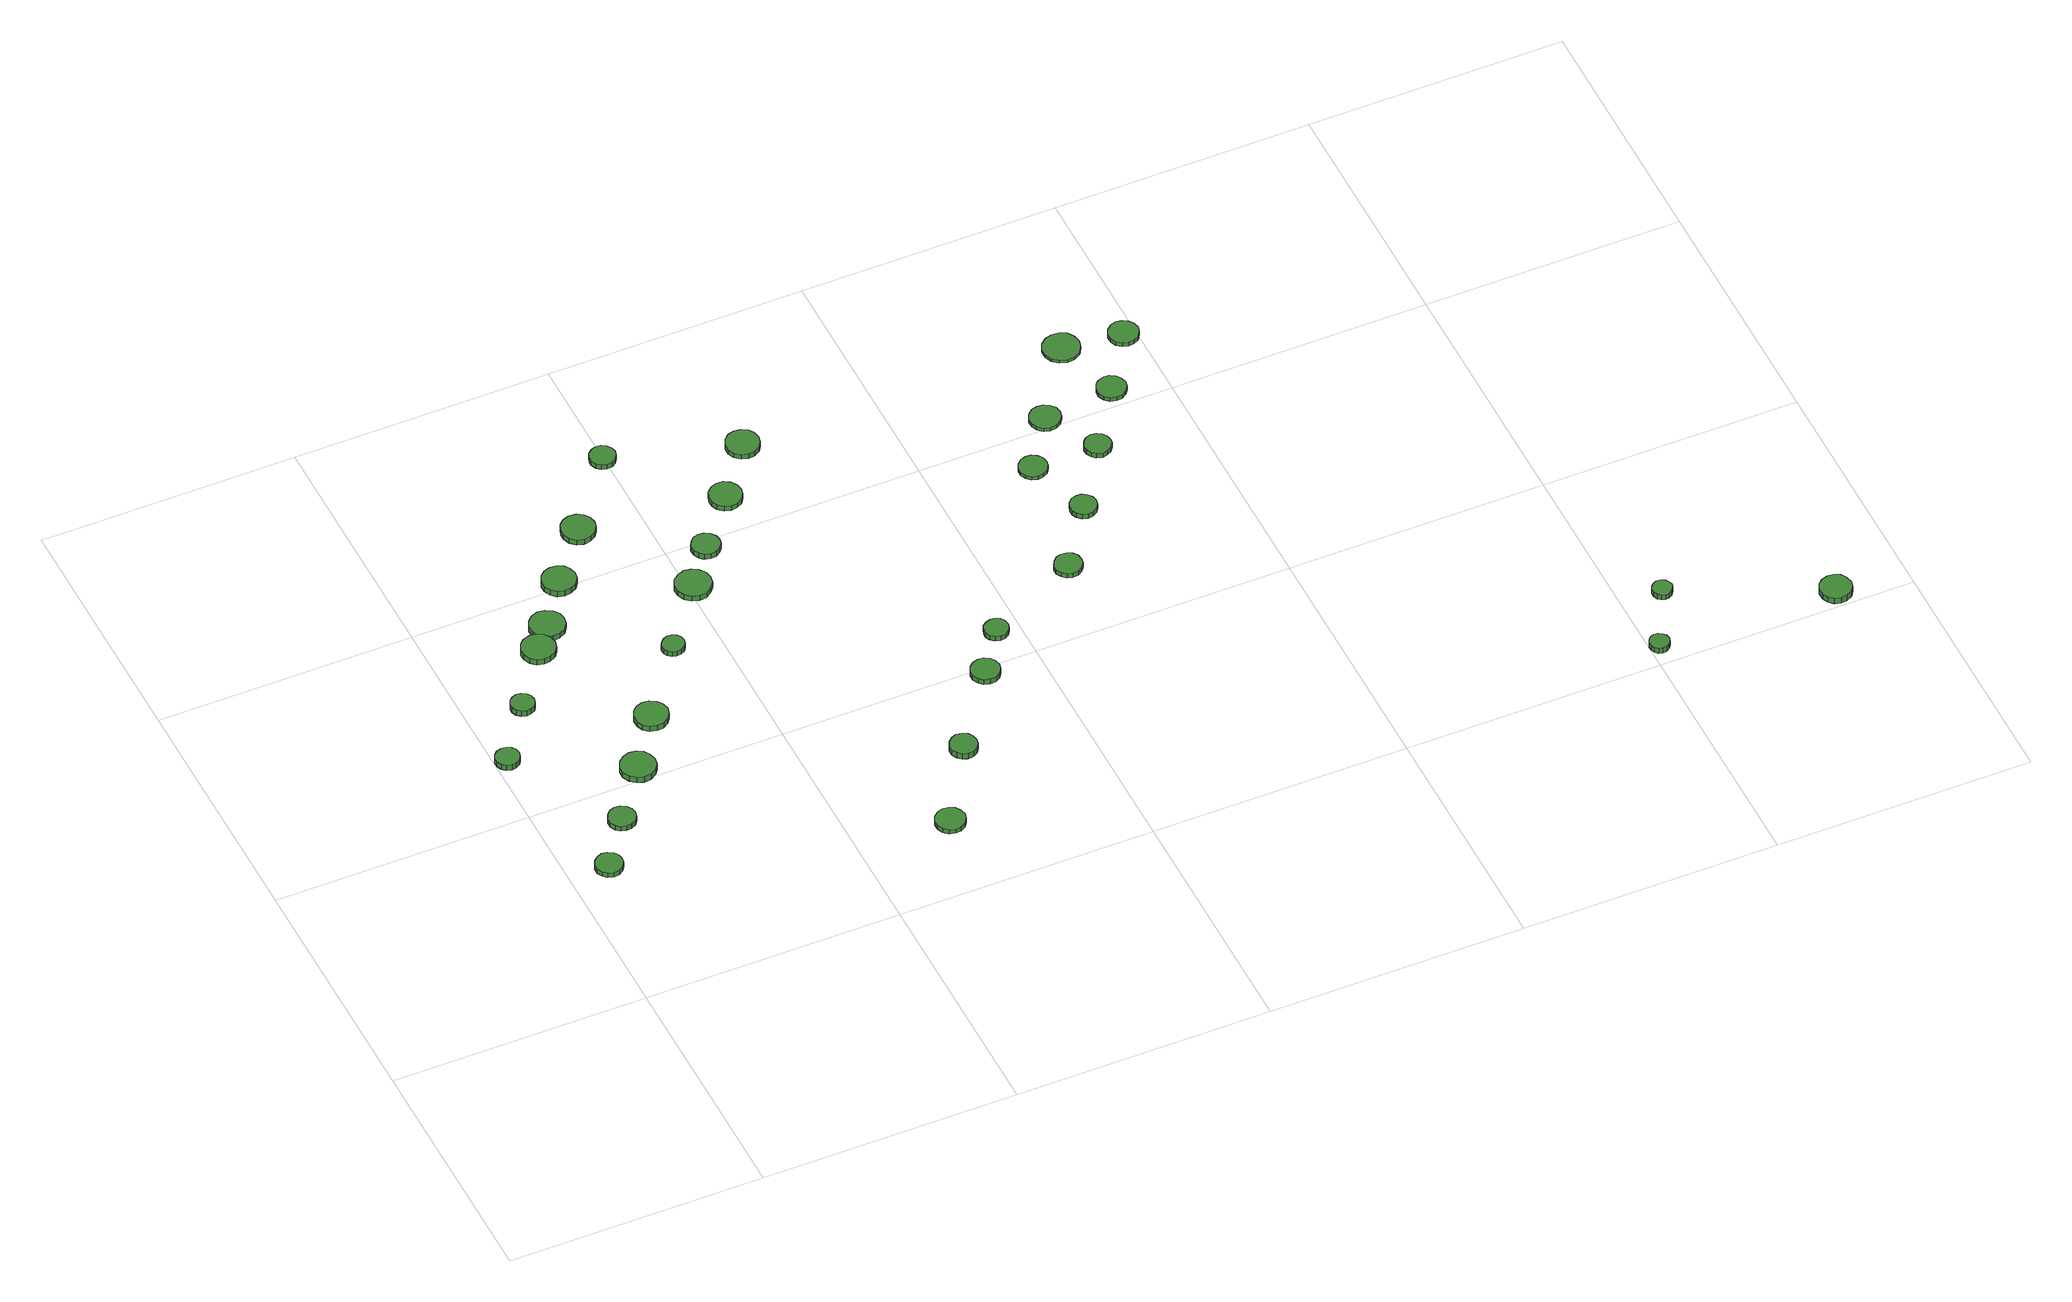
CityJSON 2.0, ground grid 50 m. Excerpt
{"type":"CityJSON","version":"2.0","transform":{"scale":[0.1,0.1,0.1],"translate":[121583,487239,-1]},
"CityObjects":{
"tree1":{"type":"SolitaryVegetationObject","attributes":{"function":"something"},"geometry":[{"type":"MultiSurface","lod":"1","boundaries":[[[0,1,2,3,4,5,6,7,8,9,10,11,12,13,14]],[[15,16,17,18,19,20,21,22,23,24,25,26,27,28,29]],[[0,29,28,1]],[[1,28,27,2]],[[2,27,26,3]],[[3,26,25,4]],[[4,25,24,5]],[[5,24,23,6]],[[6,23,22,7]],[[7,22,21,8]],[[8,21,20,9]],[[9,20,19,10]],[[10,19,18,11]],[[11,18,17,12]],[[12,17,16,13]],[[13,16,15,14]],[[14,15,29,0]]]}]},
"tree2":{"type":"SolitaryVegetationObject","attributes":{"function":"something"},"geometry":[{"type":"MultiSurface","lod":"1","boundaries":[[[30,31,32,33,34,35,36,37,38,39,40,41,42,43,44]],[[45,46,47,48,49,50,51,52,53,54,55,56,57,58,59]],[[30,59,58,31]],[[31,58,57,32]],[[32,57,56,33]],[[33,56,55,34]],[[34,55,54,35]],[[35,54,53,36]],[[36,53,52,37]],[[37,52,51,38]],[[38,51,50,39]],[[39,50,49,40]],[[40,49,48,41]],[[41,48,47,42]],[[42,47,46,43]],[[43,46,45,44]],[[44,45,59,30]]]}]},
"tree3":{"type":"SolitaryVegetationObject","attributes":{"function":"something"},"geometry":[{"type":"MultiSurface","lod":"1","boundaries":[[[60,61,62,63,64,65,66,67,68,69,70,71,72,73,74]],[[75,76,77,78,79,80,81,82,83,84,85,86,87,88,89]],[[60,89,88,61]],[[61,88,87,62]],[[62,87,86,63]],[[63,86,85,64]],[[64,85,84,65]],[[65,84,83,66]],[[66,83,82,67]],[[67,82,81,68]],[[68,81,80,69]],[[69,80,79,70]],[[70,79,78,71]],[[71,78,77,72]],[[72,77,76,73]],[[73,76,75,74]],[[74,75,89,60]]]}]},
"tree4":{"type":"SolitaryVegetationObject","attributes":{"function":"something"},"geometry":[{"type":"MultiSurface","lod":"1","boundaries":[[[90,91,92,93,94,95,96,97,98,99,100,101,102,103,104]],[[105,106,107,108,109,110,111,112,113,114,115,116,117,118,119]],[[90,119,118,91]],[[91,118,117,92]],[[92,117,116,93]],[[93,116,115,94]],[[94,115,114,95]],[[95,114,113,96]],[[96,113,112,97]],[[97,112,111,98]],[[98,111,110,99]],[[99,110,109,100]],[[100,109,108,101]],[[101,108,107,102]],[[102,107,106,103]],[[103,106,105,104]],[[104,105,119,90]]]}]},
"tree5":{"type":"SolitaryVegetationObject","attributes":{"function":"something"},"geometry":[{"type":"MultiSurface","lod":"1","boundaries":[[[120,121,122,123,124,125,126,127,128,129,130,131,132,133,134]],[[135,136,137,138,139,140,141,142,143,144,145,146,147,148,149]],[[120,149,148,121]],[[121,148,147,122]],[[122,147,146,123]],[[123,146,145,124]],[[124,145,144,125]],[[125,144,143,126]],[[126,143,142,127]],[[127,142,141,128]],[[128,141,140,129]],[[129,140,139,130]],[[130,139,138,131]],[[131,138,137,132]],[[132,137,136,133]],[[133,136,135,134]],[[134,135,149,120]]]}]},
"tree6":{"type":"SolitaryVegetationObject","attributes":{"function":"something"},"geometry":[{"type":"MultiSurface","lod":"1","boundaries":[[[150,151,152,153,154,155,156,157,158,159,160,161,162,163,164]],[[165,166,167,168,169,170,171,172,173,174,175,176,177,178,179]],[[150,179,178,151]],[[151,178,177,152]],[[152,177,176,153]],[[153,176,175,154]],[[154,175,174,155]],[[155,174,173,156]],[[156,173,172,157]],[[157,172,171,158]],[[158,171,170,159]],[[159,170,169,160]],[[160,169,168,161]],[[161,168,167,162]],[[162,167,166,163]],[[163,166,165,164]],[[164,165,179,150]]]}]},
"tree7":{"type":"SolitaryVegetationObject","attributes":{"function":"something"},"geometry":[{"type":"MultiSurface","lod":"1","boundaries":[[[180,181,182,183,184,185,186,187,188,189,190,191,192,193,194]],[[195,196,197,198,199,200,201,202,203,204,205,206,207,208,209]],[[180,209,208,181]],[[181,208,207,182]],[[182,207,206,183]],[[183,206,205,184]],[[184,205,204,185]],[[185,204,203,186]],[[186,203,202,187]],[[187,202,201,188]],[[188,201,200,189]],[[189,200,199,190]],[[190,199,198,191]],[[191,198,197,192]],[[192,197,196,193]],[[193,196,195,194]],[[194,195,209,180]]]}]},
"tree8":{"type":"SolitaryVegetationObject","attributes":{"function":"something"},"geometry":[{"type":"MultiSurface","lod":"1","boundaries":[[[210,211,212,213,214,215,216,217,218,219,220,221,222,223,224]],[[225,226,227,228,229,230,231,232,233,234,235,236,237,238,239]],[[210,239,238,211]],[[211,238,237,212]],[[212,237,236,213]],[[213,236,235,214]],[[214,235,234,215]],[[215,234,233,216]],[[216,233,232,217]],[[217,232,231,218]],[[218,231,230,219]],[[219,230,229,220]],[[220,229,228,221]],[[221,228,227,222]],[[222,227,226,223]],[[223,226,225,224]],[[224,225,239,210]]]}]},
"tree9":{"type":"SolitaryVegetationObject","attributes":{"function":"something"},"geometry":[{"type":"MultiSurface","lod":"1","boundaries":[[[240,241,242,243,244,245,246,247,248,249,250,251,252,253,254]],[[255,256,257,258,259,260,261,262,263,264,265,266,267,268,269]],[[240,269,268,241]],[[241,268,267,242]],[[242,267,266,243]],[[243,266,265,244]],[[244,265,264,245]],[[245,264,263,246]],[[246,263,262,247]],[[247,262,261,248]],[[248,261,260,249]],[[249,260,259,250]],[[250,259,258,251]],[[251,258,257,252]],[[252,257,256,253]],[[253,256,255,254]],[[254,255,269,240]]]}]},
"tree10":{"type":"SolitaryVegetationObject","attributes":{"function":"something"},"geometry":[{"type":"MultiSurface","lod":"1","boundaries":[[[270,271,272,273,274,275,276,277,278,279,280,281,282,283,284]],[[285,286,287,288,289,290,291,292,293,294,295,296,297,298,299]],[[270,299,298,271]],[[271,298,297,272]],[[272,297,296,273]],[[273,296,295,274]],[[274,295,294,275]],[[275,294,293,276]],[[276,293,292,277]],[[277,292,291,278]],[[278,291,290,279]],[[279,290,289,280]],[[280,289,288,281]],[[281,288,287,282]],[[282,287,286,283]],[[283,286,285,284]],[[284,285,299,270]]]}]},
"tree11":{"type":"SolitaryVegetationObject","attributes":{"function":"something"},"geometry":[{"type":"MultiSurface","lod":"1","boundaries":[[[300,301,302,303,304,305,306,307,308,309,310,311,312,313,314]],[[315,316,317,318,319,320,321,322,323,324,325,326,327,328,329]],[[300,329,328,301]],[[301,328,327,302]],[[302,327,326,303]],[[303,326,325,304]],[[304,325,324,305]],[[305,324,323,306]],[[306,323,322,307]],[[307,322,321,308]],[[308,321,320,309]],[[309,320,319,310]],[[310,319,318,311]],[[311,318,317,312]],[[312,317,316,313]],[[313,316,315,314]],[[314,315,329,300]]]}]},
"tree12":{"type":"SolitaryVegetationObject","attributes":{"function":"something"},"geometry":[{"type":"MultiSurface","lod":"1","boundaries":[[[330,331,332,333,334,335,336,337,338,339,340,341,342,343,344]],[[345,346,347,348,349,350,351,352,353,354,355,356,357,358,359]],[[330,359,358,331]],[[331,358,357,332]],[[332,357,356,333]],[[333,356,355,334]],[[334,355,354,335]],[[335,354,353,336]],[[336,353,352,337]],[[337,352,351,338]],[[338,351,350,339]],[[339,350,349,340]],[[340,349,348,341]],[[341,348,347,342]],[[342,347,346,343]],[[343,346,345,344]],[[344,345,359,330]]]}]},
"tree13":{"type":"SolitaryVegetationObject","attributes":{"function":"something"},"geometry":[{"type":"MultiSurface","lod":"1","boundaries":[[[360,361,362,363,364,365,366,367,368,369,370,371,372,373,374]],[[375,376,377,378,379,380,381,382,383,384,385,386,387,388,389]],[[360,389,388,361]],[[361,388,387,362]],[[362,387,386,363]],[[363,386,385,364]],[[364,385,384,365]],[[365,384,383,366]],[[366,383,382,367]],[[367,382,381,368]],[[368,381,380,369]],[[369,380,379,370]],[[370,379,378,371]],[[371,378,377,372]],[[372,377,376,373]],[[373,376,375,374]],[[374,375,389,360]]]}]},
"tree14":{"type":"SolitaryVegetationObject","attributes":{"function":"something"},"geometry":[{"type":"MultiSurface","lod":"1","boundaries":[[[390,391,392,393,394,395,396,397,398,399,400,401,402,403,404]],[[405,406,407,408,409,410,411,412,413,414,415,416,417,418,419]],[[390,419,418,391]],[[391,418,417,392]],[[392,417,416,393]],[[393,416,415,394]],[[394,415,414,395]],[[395,414,413,396]],[[396,413,412,397]],[[397,412,411,398]],[[398,411,410,399]],[[399,410,409,400]],[[400,409,408,401]],[[401,408,407,402]],[[402,407,406,403]],[[403,406,405,404]],[[404,405,419,390]]]}]},
"tree15":{"type":"SolitaryVegetationObject","attributes":{"function":"something"},"geometry":[{"type":"MultiSurface","lod":"1","boundaries":[[[420,421,422,423,424,425,426,427,428,429,430,431,432,433,434]],[[435,436,437,438,439,440,441,442,443,444,445,446,447,448,449]],[[420,449,448,421]],[[421,448,447,422]],[[422,447,446,423]],[[423,446,445,424]],[[424,445,444,425]],[[425,444,443,426]],[[426,443,442,427]],[[427,442,441,428]],[[428,441,440,429]],[[429,440,439,430]],[[430,439,438,431]],[[431,438,437,432]],[[432,437,436,433]],[[433,436,435,434]],[[434,435,449,420]]]}]},
"tree16":{"type":"SolitaryVegetationObject","attributes":{"function":"something"},"geometry":[{"type":"MultiSurface","lod":"1","boundaries":[[[450,451,452,453,454,455,456,457,458,459,460,461,462,463,464]],[[465,466,467,468,469,470,471,472,473,474,475,476,477,478,479]],[[450,479,478,451]],[[451,478,477,452]],[[452,477,476,453]],[[453,476,475,454]],[[454,475,474,455]],[[455,474,473,456]],[[456,473,472,457]],[[457,472,471,458]],[[458,471,470,459]],[[459,470,469,460]],[[460,469,468,461]],[[461,468,467,462]],[[462,467,466,463]],[[463,466,465,464]],[[464,465,479,450]]]}]},
"tree17":{"type":"SolitaryVegetationObject","attributes":{"function":"something"},"geometry":[{"type":"MultiSurface","lod":"1","boundaries":[[[480,481,482,483,484,485,486,487,488,489,490,491,492,493,494]],[[495,496,497,498,499,500,501,502,503,504,505,506,507,508,509]],[[480,509,508,481]],[[481,508,507,482]],[[482,507,506,483]],[[483,506,505,484]],[[484,505,504,485]],[[485,504,503,486]],[[486,503,502,487]],[[487,502,501,488]],[[488,501,500,489]],[[489,500,499,490]],[[490,499,498,491]],[[491,498,497,492]],[[492,497,496,493]],[[493,496,495,494]],[[494,495,509,480]]]}]},
"tree18":{"type":"SolitaryVegetationObject","attributes":{"function":"something"},"geometry":[{"type":"MultiSurface","lod":"1","boundaries":[[[510,511,512,513,514,515,516,517,518,519,520,521,522,523,524]],[[525,526,527,528,529,530,531,532,533,534,535,536,537,538,539]],[[510,539,538,511]],[[511,538,537,512]],[[512,537,536,513]],[[513,536,535,514]],[[514,535,534,515]],[[515,534,533,516]],[[516,533,532,517]],[[517,532,531,518]],[[518,531,530,519]],[[519,530,529,520]],[[520,529,528,521]],[[521,528,527,522]],[[522,527,526,523]],[[523,526,525,524]],[[524,525,539,510]]]}]},
"tree19":{"type":"SolitaryVegetationObject","attributes":{"function":"something"},"geometry":[{"type":"MultiSurface","lod":"1","boundaries":[[[540,541,542,543,544,545,546,547,548,549,550,551,552,553,554]],[[555,556,557,558,559,560,561,562,563,564,565,566,567,568,569]],[[540,569,568,541]],[[541,568,567,542]],[[542,567,566,543]],[[543,566,565,544]],[[544,565,564,545]],[[545,564,563,546]],[[546,563,562,547]],[[547,562,561,548]],[[548,561,560,549]],[[549,560,559,550]],[[550,559,558,551]],[[551,558,557,552]],[[552,557,556,553]],[[553,556,555,554]],[[554,555,569,540]]]}]},
"tree20":{"type":"SolitaryVegetationObject","attributes":{"function":"something"},"geometry":[{"type":"MultiSurface","lod":"1","boundaries":[[[570,571,572,573,574,575,576,577,578,579,580,581,582,583,584]],[[585,586,587,588,589,590,591,592,593,594,595,596,597,598,599]],[[570,599,598,571]],[[571,598,597,572]],[[572,597,596,573]],[[573,596,595,574]],[[574,595,594,575]],[[575,594,593,576]],[[576,593,592,577]],[[577,592,591,578]],[[578,591,590,579]],[[579,590,589,580]],[[580,589,588,581]],[[581,588,587,582]],[[582,587,586,583]],[[583,586,585,584]],[[584,585,599,570]]]}]},
"tree21":{"type":"SolitaryVegetationObject","attributes":{"function":"something"},"geometry":[{"type":"MultiSurface","lod":"1","boundaries":[[[600,601,602,603,604,605,606,607,608,609,610,611,612,613,614]],[[615,616,617,618,619,620,621,622,623,624,625,626,627,628,629]],[[600,629,628,601]],[[601,628,627,602]],[[602,627,626,603]],[[603,626,625,604]],[[604,625,624,605]],[[605,624,623,606]],[[606,623,622,607]],[[607,622,621,608]],[[608,621,620,609]],[[609,620,619,610]],[[610,619,618,611]],[[611,618,617,612]],[[612,617,616,613]],[[613,616,615,614]],[[614,615,629,600]]]}]},
"tree22":{"type":"SolitaryVegetationObject","attributes":{"function":"something"},"geometry":[{"type":"MultiSurface","lod":"1","boundaries":[[[630,631,632,633,634,635,636,637,638,639,640,641,642,643,644]],[[645,646,647,648,649,650,651,652,653,654,655,656,657,658,659]],[[630,659,658,631]],[[631,658,657,632]],[[632,657,656,633]],[[633,656,655,634]],[[634,655,654,635]],[[635,654,653,636]],[[636,653,652,637]],[[637,652,651,638]],[[638,651,650,639]],[[639,650,649,640]],[[640,649,648,641]],[[641,648,647,642]],[[642,647,646,643]],[[643,646,645,644]],[[644,645,659,630]]]}]},
"tree23":{"type":"SolitaryVegetationObject","attributes":{"function":"something"},"geometry":[{"type":"MultiSurface","lod":"1","boundaries":[[[660,661,662,663,664,665,666,667,668,669,670,671,672,673,674]],[[675,676,677,678,679,680,681,682,683,684,685,686,687,688,689]],[[660,689,688,661]],[[661,688,687,662]],[[662,687,686,663]],[[663,686,685,664]],[[664,685,684,665]],[[665,684,683,666]],[[666,683,682,667]],[[667,682,681,668]],[[668,681,680,669]],[[669,680,679,670]],[[670,679,678,671]],[[671,678,677,672]],[[672,677,676,673]],[[673,676,675,674]],[[674,675,689,660]]]}]},
"tree24":{"type":"SolitaryVegetationObject","attributes":{"function":"something"},"geometry":[{"type":"MultiSurface","lod":"1","boundaries":[[[690,691,692,693,694,695,696,697,698,699,700,701,702,703,704]],[[705,706,707,708,709,710,711,712,713,714,715,716,717,718,719]],[[690,719,718,691]],[[691,718,717,692]],[[692,717,716,693]],[[693,716,715,694]],[[694,715,714,695]],[[695,714,713,696]],[[696,713,712,697]],[[697,712,711,698]],[[698,711,710,699]],[[699,710,709,700]],[[700,709,708,701]],[[701,708,707,702]],[[702,707,706,703]],[[703,706,705,704]],[[704,705,719,690]]]}]},
"tree25":{"type":"SolitaryVegetationObject","attributes":{"function":"something"},"geometry":[{"type":"MultiSurface","lod":"1","boundaries":[[[720,721,722,723,724,725,726,727,728,729,730,731,732,733,734]],[[735,736,737,738,739,740,741,742,743,744,745,746,747,748,749]],[[720,749,748,721]],[[721,748,747,722]],[[722,747,746,723]],[[723,746,745,724]],[[724,745,744,725]],[[725,744,743,726]],[[726,743,742,727]],[[727,742,741,728]],[[728,741,740,729]],[[729,740,739,730]],[[730,739,738,731]],[[731,738,737,732]],[[732,737,736,733]],[[733,736,735,734]],[[734,735,749,720]]]}]},
"tree26":{"type":"SolitaryVegetationObject","attributes":{"function":"something"},"geometry":[{"type":"MultiSurface","lod":"1","boundaries":[[[750,751,752,753,754,755,756,757,758,759,760,761,762,763,764]],[[765,766,767,768,769,770,771,772,773,774,775,776,777,778,779]],[[750,779,778,751]],[[751,778,777,752]],[[752,777,776,753]],[[753,776,775,754]],[[754,775,774,755]],[[755,774,773,756]],[[756,773,772,757]],[[757,772,771,758]],[[758,771,770,759]],[[759,770,769,760]],[[760,769,768,761]],[[761,768,767,762]],[[762,767,766,763]],[[763,766,765,764]],[[764,765,779,750]]]}]},
"tree27":{"type":"SolitaryVegetationObject","attributes":{"function":"something"},"geometry":[{"type":"MultiSurface","lod":"1","boundaries":[[[780,781,782,783,784,785,786,787,788,789,790,791,792,793,794]],[[795,796,797,798,799,800,801,802,803,804,805,806,807,808,809]],[[780,809,808,781]],[[781,808,807,782]],[[782,807,806,783]],[[783,806,805,784]],[[784,805,804,785]],[[785,804,803,786]],[[786,803,802,787]],[[787,802,801,788]],[[788,801,800,789]],[[789,800,799,790]],[[790,799,798,791]],[[791,798,797,792]],[[792,797,796,793]],[[793,796,795,794]],[[794,795,809,780]]]}]},
"tree28":{"type":"SolitaryVegetationObject","attributes":{"function":"something"},"geometry":[{"type":"MultiSurface","lod":"1","boundaries":[[[810,811,812,813,814,815,816,817,818,819,820,821,822,823,824]],[[825,826,827,828,829,830,831,832,833,834,835,836,837,838,839]],[[810,839,838,811]],[[811,838,837,812]],[[812,837,836,813]],[[813,836,835,814]],[[814,835,834,815]],[[815,834,833,816]],[[816,833,832,817]],[[817,832,831,818]],[[818,831,830,819]],[[819,830,829,820]],[[820,829,828,821]],[[821,828,827,822]],[[822,827,826,823]],[[823,826,825,824]],[[824,825,839,810]]]}]},
"tree29":{"type":"SolitaryVegetationObject","attributes":{"function":"something"},"geometry":[{"type":"MultiSurface","lod":"1","boundaries":[[[840,841,842,843,844,845,846,847,848,849,850,851,852,853,854]],[[855,856,857,858,859,860,861,862,863,864,865,866,867,868,869]],[[840,869,868,841]],[[841,868,867,842]],[[842,867,866,843]],[[843,866,865,844]],[[844,865,864,845]],[[845,864,863,846]],[[846,863,862,847]],[[847,862,861,848]],[[848,861,860,849]],[[849,860,859,850]],[[850,859,858,851]],[[851,858,857,852]],[[852,857,856,853]],[[853,856,855,854]],[[854,855,869,840]]]}]},
"tree30":{"type":"SolitaryVegetationObject","attributes":{"function":"something"},"geometry":[{"type":"MultiSurface","lod":"1","boundaries":[[[870,871,872,873,874,875,876,877,878,879,880,881,882,883,884]],[[885,886,887,888,889,890,891,892,893,894,895,896,897,898,899]],[[870,899,898,871]],[[871,898,897,872]],[[872,897,896,873]],[[873,896,895,874]],[[874,895,894,875]],[[875,894,893,876]],[[876,893,892,877]],[[877,892,891,878]],[[878,891,890,879]],[[879,890,889,880]],[[880,889,888,881]],[[881,888,887,882]],[[882,887,886,883]],[[883,886,885,884]],[[884,885,899,870]]]}]},
"tree31":{"type":"SolitaryVegetationObject","attributes":{"function":"something"},"geometry":[{"type":"MultiSurface","lod":"1","boundaries":[[[900,901,902,903,904,905,906,907,908,909,910,911,912,913,914]],[[915,916,917,918,919,920,921,922,923,924,925,926,927,928,929]],[[900,929,928,901]],[[901,928,927,902]],[[902,927,926,903]],[[903,926,925,904]],[[904,925,924,905]],[[905,924,923,906]],[[906,923,922,907]],[[907,922,921,908]],[[908,921,920,909]],[[909,920,919,910]],[[910,919,918,911]],[[911,918,917,912]],[[912,917,916,913]],[[913,916,915,914]],[[914,915,929,900]]]}]}
},
"vertices":[
[104,327,17],[102,337,17],[96,346,17],[86,352,17],[75,353,17],[65,349,17],[57,342,17],[52,332,17],[52,321,17],[57,311,17],[65,304,17],[75,300,17],[86,301,17],[96,307,17],[102,316,17],[102,316,6],[96,307,6],[86,301,6],[75,300,6],[65,304,6],[57,311,6],[52,321,6],[52,332,6],[57,342,6],[65,349,6],[75,353,6],[86,352,6],[96,346,6],[102,337,6],[104,327,6],
[48,645,18],[46,655,18],[41,662,18],[32,667,18],[23,668,18],[13,665,18],[6,659,18],[2,650,18],[2,640,18],[6,631,18],[13,625,18],[23,622,18],[32,623,18],[41,628,18],[46,636,18],[46,636,6],[41,628,6],[32,623,6],[23,622,6],[13,625,6],[6,631,6],[2,640,6],[2,650,6],[6,659,6],[13,665,6],[23,668,6],[32,667,6],[41,662,6],[46,655,6],[48,645,6],
[174,423,17],[172,434,17],[166,442,17],[156,448,17],[145,449,17],[135,446,17],[127,438,17],[122,428,17],[122,417,17],[127,407,17],[135,400,17],[145,397,17],[156,398,17],[166,403,17],[172,412,17],[172,412,6],[166,403,6],[156,398,6],[145,397,6],[135,400,6],[127,407,6],[122,417,6],[122,428,6],[127,438,6],[135,446,6],[145,449,6],[156,448,6],[166,442,6],[172,434,6],[174,423,6],
[126,751,25],[124,761,25],[119,768,25],[110,773,25],[101,774,25],[92,771,25],[85,765,25],[81,756,25],[81,747,25],[85,738,25],[92,732,25],[101,729,25],[110,730,25],[119,734,25],[124,742,25],[124,742,12],[119,734,12],[110,730,12],[101,729,12],[92,732,12],[85,738,12],[81,747,12],[81,756,12],[85,765,12],[92,771,12],[101,774,12],[110,773,12],[119,768,12],[124,761,12],[126,751,12],
[262,528,19],[259,542,19],[251,553,19],[239,560,19],[225,562,19],[212,557,19],[201,548,19],[195,535,19],[195,521,19],[201,508,19],[212,499,19],[225,494,19],[239,496,19],[251,503,19],[259,514,19],[259,514,6],[251,503,6],[239,496,6],[225,494,6],[212,499,6],[201,508,6],[195,521,6],[195,535,6],[201,548,6],[212,557,6],[225,562,6],[239,560,6],[251,553,6],[259,542,6],[262,528,6],
[220,865,26],[217,879,26],[209,890,26],[197,896,26],[184,898,26],[171,894,26],[161,885,26],[155,872,26],[155,859,26],[161,846,26],[171,837,26],[184,833,26],[197,835,26],[209,841,26],[217,852,26],[217,852,13],[209,841,13],[197,835,13],[184,833,13],[171,837,13],[161,846,13],[155,859,13],[155,872,13],[161,885,13],[171,894,13],[184,898,13],[197,896,13],[209,890,13],[217,879,13],[220,865,13],
[334,630,24],[331,643,24],[323,654,24],[311,661,24],[298,662,24],[285,658,24],[275,649,24],[270,637,24],[270,623,24],[275,611,24],[285,602,24],[298,598,24],[311,599,24],[323,606,24],[331,617,24],[331,617,11],[323,606,11],[311,599,11],[298,598,11],[285,602,11],[275,611,11],[270,623,11],[270,637,11],[275,649,11],[285,658,11],[298,662,11],[311,661,11],[323,654,11],[331,643,11],[334,630,11],
[261,914,24],[258,928,24],[250,939,24],[237,946,24],[223,948,24],[210,943,24],[200,934,24],[194,921,24],[194,907,24],[200,894,24],[210,885,24],[223,881,24],[237,882,24],[250,889,24],[258,900,24],[258,900,12],[250,889,12],[237,882,12],[223,881,12],[210,885,12],[200,894,12],[194,907,12],[194,921,12],[200,934,12],[210,943,12],[223,948,12],[237,946,12],[250,939,12],[258,928,12],[261,914,12],
[328,1012,20],[325,1025,20],[317,1036,20],[305,1042,20],[292,1044,20],[279,1040,20],[269,1031,20],[263,1018,20],[263,1005,20],[269,992,20],[279,983,20],[292,979,20],[305,981,20],[317,987,20],[325,998,20],[325,998,7],[317,987,7],[305,981,7],[292,979,7],[279,983,7],[269,992,7],[263,1005,7],[263,1018,7],[269,1031,7],[279,1040,7],[292,1044,7],[305,1042,7],[317,1036,7],[325,1025,7],[328,1012,7],
[433,775,23],[431,784,23],[426,791,23],[418,795,23],[409,796,23],[401,793,23],[394,787,23],[390,779,23],[390,770,23],[394,762,23],[401,756,23],[409,754,23],[418,755,23],[426,759,23],[431,766,23],[431,766,11],[426,759,11],[418,755,11],[409,754,11],[401,756,11],[394,762,11],[390,770,11],[390,779,11],[394,787,11],[401,793,11],[409,796,11],[418,795,11],[426,791,11],[431,784,11],[433,775,11],
[414,1116,19],[411,1129,19],[403,1140,19],[392,1147,19],[378,1148,19],[365,1144,19],[355,1135,19],[350,1122,19],[350,1109,19],[355,1096,19],[365,1087,19],[378,1083,19],[392,1085,19],[403,1091,19],[411,1102,19],[411,1102,7],[403,1091,7],[392,1085,7],[378,1083,7],[365,1087,7],[355,1096,7],[350,1109,7],[350,1122,7],[355,1135,7],[365,1144,7],[378,1148,7],[392,1147,7],[403,1140,7],[411,1129,7],[414,1116,7],
[709,172,16],[706,184,16],[699,194,16],[689,199,16],[677,201,16],[666,197,16],[657,189,16],[652,178,16],[652,166,16],[657,155,16],[666,147,16],[677,144,16],[689,145,16],[699,151,16],[706,161,16],[706,161,6],[699,151,6],[689,145,6],[677,144,6],[666,147,6],[657,155,6],[652,166,6],[652,178,6],[657,189,6],[666,197,6],[677,201,6],[689,199,6],[699,194,6],[706,184,6],[709,172,6],
[545,903,18],[542,917,18],[533,929,18],[521,936,18],[507,938,18],[493,933,18],[482,924,18],[476,911,18],[476,896,18],[482,883,18],[493,873,18],[507,869,18],[521,870,18],[533,878,18],[542,889,18],[542,889,6],[533,878,6],[521,870,6],[507,869,6],[493,873,6],[482,883,6],[476,896,6],[476,911,6],[482,924,6],[493,933,6],[507,938,6],[521,936,6],[533,929,6],[542,917,6],[545,903,6],
[599,983,18],[597,994,18],[590,1003,18],[580,1009,18],[569,1010,18],[558,1007,18],[550,999,18],[545,989,18],[545,977,18],[550,967,18],[558,959,18],[569,956,18],[580,957,18],[590,963,18],[597,972,18],[597,972,6],[590,963,6],[580,957,6],[569,956,6],[558,959,6],[550,967,6],[545,977,6],[545,989,6],[550,999,6],[558,1007,6],[569,1010,6],[580,1009,6],[590,1003,6],[597,994,6],[599,983,6],
[522,1263,18],[520,1273,18],[514,1281,18],[505,1287,18],[494,1288,18],[485,1284,18],[477,1277,18],[473,1268,18],[473,1258,18],[477,1248,18],[485,1241,18],[494,1238,18],[505,1239,18],[514,1244,18],[520,1253,18],[520,1253,7],[514,1244,7],[505,1239,7],[494,1238,7],[485,1241,7],[477,1248,7],[473,1258,7],[473,1268,7],[477,1277,7],[485,1284,7],[494,1288,7],[505,1287,7],[514,1281,7],[520,1273,7],[522,1263,7],
[804,328,22],[802,339,22],[796,348,22],[786,353,22],[775,355,22],[765,351,22],[757,344,22],[752,334,22],[752,323,22],[757,313,22],[765,306,22],[775,302,22],[786,303,22],[796,309,22],[802,318,22],[802,318,9],[796,309,9],[786,303,9],[775,302,9],[765,306,9],[757,313,9],[752,323,9],[752,334,9],[757,344,9],[765,351,9],[775,355,9],[786,353,9],[796,348,9],[802,339,9],[804,328,9],
[688,1083,17],[685,1095,17],[678,1106,17],[666,1113,17],[653,1114,17],[641,1110,17],[631,1101,17],[626,1089,17],[626,1076,17],[631,1064,17],[641,1055,17],[653,1051,17],[666,1053,17],[678,1059,17],[685,1070,17],[685,1070,6],[678,1059,6],[666,1053,6],[653,1051,6],[641,1055,6],[631,1064,6],[626,1076,6],[626,1089,6],[631,1101,6],[641,1110,6],[653,1114,6],[666,1113,6],[678,1106,6],[685,1095,6],[688,1083,6],
[920,482,23],[917,494,23],[911,503,23],[901,509,23],[889,510,23],[878,506,23],[870,499,23],[865,488,23],[865,477,23],[870,466,23],[878,458,23],[889,455,23],[901,456,23],[911,462,23],[917,471,23],[917,471,11],[911,462,11],[901,456,11],[889,455,11],[878,458,11],[870,466,11],[865,477,11],[865,488,11],[870,499,11],[878,506,11],[889,510,11],[901,509,11],[911,503,11],[917,494,11],[920,482,11],
[771,1188,18],[768,1201,18],[761,1212,18],[749,1218,18],[736,1220,18],[723,1216,18],[713,1207,18],[707,1194,18],[707,1181,18],[713,1169,18],[723,1160,18],[736,1156,18],[749,1157,18],[761,1164,18],[768,1175,18],[768,1175,7],[761,1164,7],[749,1157,7],[736,1156,7],[723,1160,7],[713,1169,7],[707,1181,7],[707,1194,7],[713,1207,7],[723,1216,7],[736,1220,7],[749,1218,7],[761,1212,7],[768,1201,7],[771,1188,7],
[979,574,17],[977,584,17],[972,592,17],[963,596,17],[954,597,17],[945,594,17],[937,588,17],[933,579,17],[933,569,17],[937,561,17],[945,554,17],[954,551,17],[963,552,17],[972,557,17],[977,565,17],[977,565,6],[972,557,6],[963,552,6],[954,551,6],[945,554,6],[937,561,6],[933,569,6],[933,579,6],[937,588,6],[945,594,6],[954,597,6],[963,596,6],[972,592,6],[977,584,6],[979,574,6],
[1168,668,16],[1166,679,16],[1159,688,16],[1150,693,16],[1138,694,16],[1128,691,16],[1120,683,16],[1115,673,16],[1115,662,16],[1120,652,16],[1128,644,16],[1138,641,16],[1150,642,16],[1159,648,16],[1166,657,16],[1166,657,6],[1159,648,6],[1150,642,6],[1138,641,6],[1128,644,6],[1120,652,6],[1115,662,6],[1115,673,6],[1120,683,6],[1128,691,6],[1138,694,6],[1150,693,6],[1159,688,6],[1166,679,6],[1168,668,6],
[1215,919,14],[1213,930,14],[1206,939,14],[1196,945,14],[1185,946,14],[1174,942,14],[1166,935,14],[1161,924,14],[1161,913,14],[1166,903,14],[1174,895,14],[1185,892,14],[1196,893,14],[1206,898,14],[1213,908,14],[1213,908,6],[1206,898,6],[1196,893,6],[1185,892,6],[1174,895,6],[1166,903,6],[1161,913,6],[1161,924,6],[1166,935,6],[1174,942,6],[1185,946,6],[1196,945,6],[1206,939,6],[1213,930,6],[1215,919,6],
[1253,791,17],[1251,801,17],[1245,809,17],[1236,815,17],[1225,816,17],[1215,813,17],[1207,806,17],[1203,796,17],[1203,785,17],[1207,776,17],[1215,768,17],[1225,765,17],[1236,766,17],[1245,772,17],[1251,780,17],[1251,780,6],[1245,772,6],[1236,766,6],[1225,765,6],[1215,768,6],[1207,776,6],[1203,785,6],[1203,796,6],[1207,806,6],[1215,813,6],[1225,816,6],[1236,815,6],[1245,809,6],[1251,801,6],[1253,791,6],
[1289,1023,14],[1287,1035,14],[1279,1045,14],[1269,1051,14],[1256,1052,14],[1245,1049,14],[1235,1040,14],[1230,1029,14],[1230,1017,14],[1235,1005,14],[1245,997,14],[1256,993,14],[1269,995,14],[1279,1001,14],[1287,1011,14],[1287,1011,6],[1279,1001,6],[1269,995,6],[1256,993,6],[1245,997,6],[1235,1005,6],[1230,1017,6],[1230,1029,6],[1235,1040,6],[1245,1049,6],[1256,1052,6],[1269,1051,6],[1279,1045,6],[1287,1035,6],[1289,1023,6],
[1341,919,17],[1339,929,17],[1332,938,17],[1323,943,17],[1313,945,17],[1302,941,17],[1295,934,17],[1290,924,17],[1290,914,17],[1295,904,17],[1302,897,17],[1313,893,17],[1323,895,17],[1332,900,17],[1339,909,17],[1339,909,6],[1332,900,6],[1323,895,6],[1313,893,6],[1302,897,6],[1295,904,6],[1290,914,6],[1290,924,6],[1295,934,6],[1302,941,6],[1313,945,6],[1323,943,6],[1332,938,6],[1339,929,6],[1341,919,6],
[1427,1041,15],[1424,1052,15],[1417,1062,15],[1407,1068,15],[1396,1069,15],[1384,1065,15],[1376,1058,15],[1371,1047,15],[1371,1035,15],[1376,1024,15],[1384,1016,15],[1396,1013,15],[1407,1014,15],[1417,1020,15],[1424,1029,15],[1424,1029,6],[1417,1020,6],[1407,1014,6],[1396,1013,6],[1384,1016,6],[1376,1024,6],[1371,1035,6],[1371,1047,6],[1376,1058,6],[1384,1065,6],[1396,1069,6],[1407,1068,6],[1417,1062,6],[1424,1052,6],[1427,1041,6],
[1395,1171,13],[1392,1186,13],[1384,1198,13],[1371,1205,13],[1356,1206,13],[1342,1202,13],[1331,1192,13],[1325,1179,13],[1325,1164,13],[1331,1151,13],[1342,1141,13],[1356,1136,13],[1371,1138,13],[1384,1145,13],[1392,1157,13],[1392,1157,7],[1384,1145,7],[1371,1138,7],[1356,1136,7],[1342,1141,7],[1331,1151,7],[1325,1164,7],[1325,1179,7],[1331,1192,7],[1342,1202,7],[1356,1206,7],[1371,1205,7],[1384,1198,7],[1392,1186,7],[1395,1171,7],
[1505,1157,15],[1502,1169,15],[1495,1178,15],[1485,1184,15],[1473,1186,15],[1462,1182,15],[1453,1174,15],[1448,1163,15],[1448,1151,15],[1453,1140,15],[1462,1132,15],[1473,1129,15],[1485,1130,15],[1495,1136,15],[1502,1146,15],[1502,1146,6],[1495,1136,6],[1485,1130,6],[1473,1129,6],[1462,1132,6],[1453,1140,6],[1448,1151,6],[1448,1163,6],[1453,1174,6],[1462,1182,6],[1473,1186,6],[1485,1184,6],[1495,1178,6],[1502,1169,6],[1505,1157,6],
[2038,42,21],[2036,50,21],[2031,56,21],[2024,60,21],[2016,61,21],[2009,59,21],[2003,53,21],[2000,46,21],[2000,38,21],[2003,31,21],[2009,25,21],[2016,23,21],[2024,24,21],[2031,28,21],[2036,34,21],[2036,34,9],[2031,28,9],[2024,24,9],[2016,23,9],[2009,25,9],[2003,31,9],[2000,38,9],[2000,46,9],[2003,53,9],[2009,59,9],[2016,61,9],[2024,60,9],[2031,56,9],[2036,50,9],[2038,42,9],
[2098,161,23],[2096,168,23],[2091,175,23],[2084,179,23],[2076,180,23],[2069,177,23],[2063,172,23],[2060,165,23],[2060,157,23],[2063,149,23],[2069,144,23],[2076,141,23],[2084,142,23],[2091,146,23],[2096,153,23],[2096,153,11],[2091,146,11],[2084,142,11],[2076,141,11],[2069,144,11],[2063,149,11],[2060,157,11],[2060,165,11],[2063,172,11],[2069,177,11],[2076,180,11],[2084,179,11],[2091,175,11],[2096,168,11],[2098,161,11],
[2392,32,24],[2389,44,24],[2382,55,24],[2371,61,24],[2358,62,24],[2346,58,24],[2337,50,24],[2332,38,24],[2332,25,24],[2337,14,24],[2346,5,24],[2358,1,24],[2371,3,24],[2382,9,24],[2389,19,24],[2389,19,11],[2382,9,11],[2371,3,11],[2358,1,11],[2346,5,11],[2337,14,11],[2332,25,11],[2332,38,11],[2337,50,11],[2346,58,11],[2358,62,11],[2371,61,11],[2382,55,11],[2389,44,11],[2392,32,11]
]}
